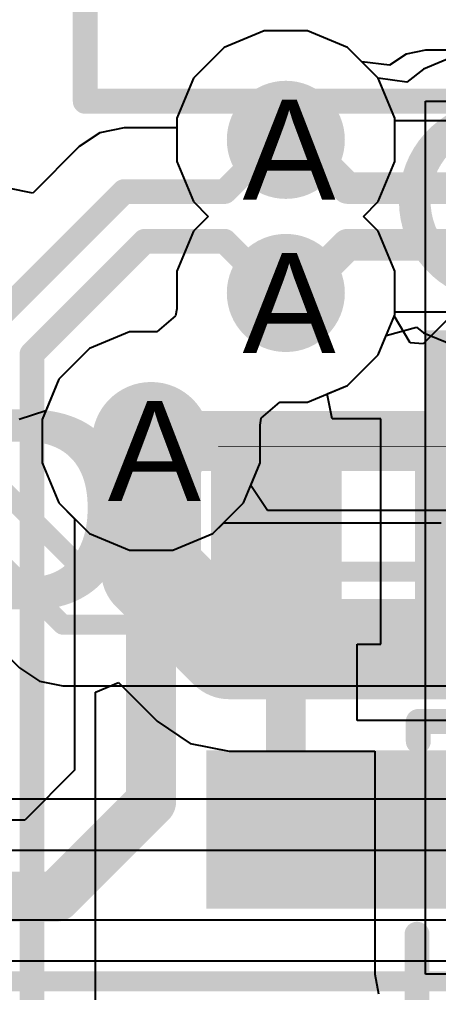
# Model space of a CAD drawing. Header units: inches. Extents: x 0 to 208, y 0 to 213.
# Drawn here: x 2.7004 to 2.7843, y 3.4873 to 3.6819 of the extents above; entities that cross this region are included whole.
import ezdxf

# ---------------------------------------------------------------- set-up
doc = ezdxf.new("R2010")
doc.units = ezdxf.units.IN
doc.header["$MEASUREMENT"] = 0
for name, color, linetype in [('Bottom Layer', 5, 'Continuous'), ('Drill Drawing', 1, 'Continuous'), ('L2_GND1', 16, 'Continuous'), ('L3_SIG1', 76, 'Continuous'), ('L4_PWR', 90, 'Continuous'), ('L5_GND2', 156, 'Continuous'), ('L6_SIG2', 130, 'Continuous'), ('L7_GND3', 216, 'Continuous'), ('Top Layer', 1, 'Continuous'), ('Top Overlay', 2, 'Continuous'), ('Top Paste', 8, 'Continuous'), ('Top Solder', 216, 'Continuous'), ('Via Holes', 16, 'Continuous')]:
    doc.layers.add(name, color=color, linetype=linetype)
doc.styles.add('Arial', font='', dxfattribs={"height": 0.2})
doc.styles.add('Arial_Bold', font='', dxfattribs={"height": 0.2})
doc.styles.get('Arial').set_extended_font_data('Arial')
doc.styles.get('Arial_Bold').set_extended_font_data('Arial', bold=True)

# ---------------------------------------------------------------- blocks, each defined once
blk = doc.blocks.new('SOT_23_5_259')
at = {"layer": 'Top Layer'}
for points in [[(-0.07283, 0.04921), (-0.02953, 0.04921), (-0.02953, 0.02559), (-0.07283, 0.02559)], [(0.02953, 0.04921), (0.07283, 0.04921), (0.07283, 0.02559), (0.02953, 0.02559)], [(-0.07283, 0.01181), (-0.02953, 0.01181), (-0.02953, -0.01181), (-0.07283, -0.01181)], [(-0.07283, -0.02559), (-0.02953, -0.02559), (-0.02953, -0.04921), (-0.07283, -0.04921)], [(0.02953, -0.02559), (0.07283, -0.02559), (0.07283, -0.04921), (0.02953, -0.04921)]]:
    blk.add_hatch(color=1, dxfattribs=at).paths.add_polyline_path(points)
at = {"layer": 'Top Paste'}
for points in [[(-0.07283, 0.04921), (-0.02953, 0.04921), (-0.02953, 0.02559), (-0.07283, 0.02559)], [(0.02953, 0.04921), (0.07283, 0.04921), (0.07283, 0.02559), (0.02953, 0.02559)], [(-0.07283, 0.01181), (-0.02953, 0.01181), (-0.02953, -0.01181), (-0.07283, -0.01181)], [(-0.07283, -0.02559), (-0.02953, -0.02559), (-0.02953, -0.04921), (-0.07283, -0.04921)], [(0.02953, -0.02559), (0.07283, -0.02559), (0.07283, -0.04921), (0.02953, -0.04921)]]:
    blk.add_hatch(color=8, dxfattribs=at).paths.add_polyline_path(points)
at = {"layer": 'Top Solder'}
for points in [[(-0.07683, 0.05321), (-0.02553, 0.05321), (-0.02553, 0.02159), (-0.07683, 0.02159)], [(0.02553, 0.05321), (0.07683, 0.05321), (0.07683, 0.02159), (0.02553, 0.02159)], [(-0.07683, 0.01581), (-0.02553, 0.01581), (-0.02553, -0.01581), (-0.07683, -0.01581)], [(-0.07683, -0.02159), (-0.02553, -0.02159), (-0.02553, -0.05321), (-0.07683, -0.05321)], [(0.02553, -0.02159), (0.07683, -0.02159), (0.07683, -0.05321), (0.02553, -0.05321)]]:
    blk.add_hatch(color=216, dxfattribs=at).paths.add_polyline_path(points)
at = {"layer": 'Top Overlay'}
for points in [[(0.03439, 0.059, 0.005, 0.005, 0), (-0.03461, 0.059, 0.005, 0.005, 0)], [(-0.03461, 0.059, 0.005, 0.005, 0), (-0.03461, 0.05506, 0.005, 0.005, 0)], [(0.03439, 0.059, 0.005, 0.005, 0), (0.03439, 0.05506, 0.005, 0.005, 0)], [(-0.079, 0.037, 0.005, 0.005, 0), (-0.084, 0.042, 0.005, 0.005, 0)], [(-0.084, 0.042, 0.005, 0.005, 0), (-0.084, 0.032, 0.005, 0.005, 0)], [(-0.079, 0.037, 0.005, 0.005, 0), (-0.084, 0.032, 0.005, 0.005, 0)], [(0.03465, 0.01732, 0.005, 0.005, 0), (0.03465, -0.01646, 0.005, 0.005, 0)], [(-0.03461, -0.05506, 0.005, 0.005, 0), (-0.03461, -0.059, 0.005, 0.005, 0)], [(0.03439, -0.05506, 0.005, 0.005, 0), (0.03439, -0.059, 0.005, 0.005, 0)], [(0.03439, -0.059, 0.005, 0.005, 0), (-0.03461, -0.059, 0.005, 0.005, 0)]]:
    blk.add_lwpolyline(points, format="xyseb", dxfattribs=at)
for points in [[(-0.03586, 0.059, 0.0025, 0.0025, 1), (-0.03336, 0.059, 0.0025, 0.0025, 1)], [(-0.03586, 0.059, 0.0025, 0.0025, 1), (-0.03336, 0.059, 0.0025, 0.0025, 1)], [(0.03314, 0.059, 0.0025, 0.0025, 1), (0.03564, 0.059, 0.0025, 0.0025, 1)], [(0.03314, 0.059, 0.0025, 0.0025, 1), (0.03564, 0.059, 0.0025, 0.0025, 1)], [(-0.03586, 0.05506, 0.0025, 0.0025, 1), (-0.03336, 0.05506, 0.0025, 0.0025, 1)], [(0.03314, 0.05506, 0.0025, 0.0025, 1), (0.03564, 0.05506, 0.0025, 0.0025, 1)], [(-0.08525, 0.042, 0.0025, 0.0025, 1), (-0.08275, 0.042, 0.0025, 0.0025, 1)], [(-0.08525, 0.042, 0.0025, 0.0025, 1), (-0.08275, 0.042, 0.0025, 0.0025, 1)], [(-0.08025, 0.037, 0.0025, 0.0025, 1), (-0.07775, 0.037, 0.0025, 0.0025, 1)], [(-0.08025, 0.037, 0.0025, 0.0025, 1), (-0.07775, 0.037, 0.0025, 0.0025, 1)], [(-0.08525, 0.032, 0.0025, 0.0025, 1), (-0.08275, 0.032, 0.0025, 0.0025, 1)], [(-0.08525, 0.032, 0.0025, 0.0025, 1), (-0.08275, 0.032, 0.0025, 0.0025, 1)], [(0.0334, 0.01732, 0.0025, 0.0025, 1), (0.0359, 0.01732, 0.0025, 0.0025, 1)], [(0.0334, -0.01646, 0.0025, 0.0025, 1), (0.0359, -0.01646, 0.0025, 0.0025, 1)], [(-0.03586, -0.05506, 0.0025, 0.0025, 1), (-0.03336, -0.05506, 0.0025, 0.0025, 1)], [(0.03314, -0.05506, 0.0025, 0.0025, 1), (0.03564, -0.05506, 0.0025, 0.0025, 1)], [(-0.03586, -0.059, 0.0025, 0.0025, 1), (-0.03336, -0.059, 0.0025, 0.0025, 1)], [(-0.03586, -0.059, 0.0025, 0.0025, 1), (-0.03336, -0.059, 0.0025, 0.0025, 1)], [(0.03314, -0.059, 0.0025, 0.0025, 1), (0.03564, -0.059, 0.0025, 0.0025, 1)], [(0.03314, -0.059, 0.0025, 0.0025, 1), (0.03564, -0.059, 0.0025, 0.0025, 1)]]:
    blk.add_lwpolyline(points, format="xyseb", close=True, dxfattribs=at)
blk = doc.blocks.new('RES_0402_269')
at = {"layer": 'Top Layer'}
for points in [[(-0.0275, -0.0125), (-0.0275, 0.0125), (-0.0095, 0.0125), (-0.0095, -0.0125)], [(0.0095, -0.0125), (0.0095, 0.0125), (0.0275, 0.0125), (0.0275, -0.0125)]]:
    blk.add_hatch(color=1, dxfattribs=at).paths.add_polyline_path(points)
at = {"layer": 'Top Paste'}
for points in [[(-0.0275, -0.0125), (-0.0275, 0.0125), (-0.0095, 0.0125), (-0.0095, -0.0125)], [(0.0095, -0.0125), (0.0095, 0.0125), (0.0275, 0.0125), (0.0275, -0.0125)]]:
    blk.add_hatch(color=8, dxfattribs=at).paths.add_polyline_path(points)
at = {"layer": 'Top Solder'}
for points in [[(-0.02967, -0.01467), (-0.02967, 0.01466), (-0.00733, 0.01466), (-0.00733, -0.01467)], [(0.00733, -0.01467), (0.00733, 0.01466), (0.02967, 0.01466), (0.02967, -0.01467)]]:
    blk.add_hatch(color=216, dxfattribs=at).paths.add_polyline_path(points)
at = {"layer": 'Top Overlay'}
for points in [[(0.031, 0.016, 0.005, 0.005, 0), (-0.031, 0.016, 0.005, 0.005, 0)], [(-0.031, 0.016, 0.005, 0.005, 0), (-0.031, -0.016, 0.005, 0.005, 0)], [(0.031, 0.016, 0.005, 0.005, 0), (0.031, -0.016, 0.005, 0.005, 0)], [(0.031, -0.016, 0.005, 0.005, 0), (-0.031, -0.016, 0.005, 0.005, 0)], [(0.032, -0.017, 0.000127, 0.000127, 0), (-0.032, -0.017, 0.000127, 0.000127, 0)]]:
    blk.add_lwpolyline(points, format="xyseb", dxfattribs=at)
for points in [[(-0.03225, 0.016, 0.0025, 0.0025, 1), (-0.02975, 0.016, 0.0025, 0.0025, 1)], [(-0.03225, 0.016, 0.0025, 0.0025, 1), (-0.02975, 0.016, 0.0025, 0.0025, 1)], [(0.02975, 0.016, 0.0025, 0.0025, 1), (0.03225, 0.016, 0.0025, 0.0025, 1)], [(0.02975, 0.016, 0.0025, 0.0025, 1), (0.03225, 0.016, 0.0025, 0.0025, 1)], [(-0.03225, -0.016, 0.0025, 0.0025, 1), (-0.02975, -0.016, 0.0025, 0.0025, 1)], [(-0.03225, -0.016, 0.0025, 0.0025, 1), (-0.02975, -0.016, 0.0025, 0.0025, 1)], [(0.02975, -0.016, 0.0025, 0.0025, 1), (0.03225, -0.016, 0.0025, 0.0025, 1)], [(0.02975, -0.016, 0.0025, 0.0025, 1), (0.03225, -0.016, 0.0025, 0.0025, 1)], [(-0.03203, -0.017, 0.0000635, 0.0000635, 1), (-0.03197, -0.017, 0.0000635, 0.0000635, 1)], [(0.03197, -0.017, 0.0000635, 0.0000635, 1), (0.03203, -0.017, 0.0000635, 0.0000635, 1)]]:
    blk.add_lwpolyline(points, format="xyseb", close=True, dxfattribs=at)
blk = doc.blocks.new('UEA1112C_8HS6_4F_527')
at = {"layer": 'Top Overlay'}
for points in [[(0.26772, 0.17756, 0.005, 0.005, 0), (-0.26772, 0.17756, 0.005, 0.005, 0)], [(0.26772, 0.17756, 0.005, 0.005, 0), (0.26772, 0.15928, 0.005, 0.005, 0)]]:
    blk.add_lwpolyline(points, format="xyseb", dxfattribs=at)
for points in [[(0.26647, 0.17756, 0.0025, 0.0025, 1), (0.26897, 0.17756, 0.0025, 0.0025, 1)], [(0.26647, 0.17756, 0.0025, 0.0025, 1), (0.26897, 0.17756, 0.0025, 0.0025, 1)], [(0.26647, 0.15928, 0.0025, 0.0025, 1), (0.26897, 0.15928, 0.0025, 0.0025, 1)]]:
    blk.add_lwpolyline(points, format="xyseb", close=True, dxfattribs=at)

msp = doc.modelspace()

# ---------------------------------------------------------------- hatches: boundary and pattern name
at = {"layer": 'Bottom Layer'}
h = msp.add_hatch(color=5, dxfattribs=at)
edge = h.paths.add_edge_path()
edge.add_arc((2.75375, 3.65785), 0.01181, 0, 360)
h = msp.add_hatch(color=5, dxfattribs=at)
edge = h.paths.add_edge_path()
edge.add_arc((2.75375, 3.62723), 0.01181, 0, 360)
h = msp.add_hatch(color=5, dxfattribs=at)
edge = h.paths.add_edge_path()
edge.add_arc((2.72679, 3.59762), 0.01181, 0, 360)
at = {"layer": 'L2_GND1'}
h = msp.add_hatch(color=16, dxfattribs=at)
edge = h.paths.add_edge_path()
edge.add_arc((2.75375, 3.65785), 0.01181, 0, 360)
h = msp.add_hatch(color=16, dxfattribs=at)
edge = h.paths.add_edge_path()
edge.add_arc((2.75375, 3.62723), 0.01181, 0, 360)
h = msp.add_hatch(color=16, dxfattribs=at)
edge = h.paths.add_edge_path()
edge.add_arc((2.72679, 3.59762), 0.01181, 0, 360)
at = {"layer": 'L3_SIG1'}
h = msp.add_hatch(color=76, dxfattribs=at)
edge = h.paths.add_edge_path()
edge.add_arc((2.75375, 3.65785), 0.01181, 0, 360)
h = msp.add_hatch(color=76, dxfattribs=at)
edge = h.paths.add_edge_path()
edge.add_arc((2.75375, 3.62723), 0.01181, 0, 360)
h = msp.add_hatch(color=76, dxfattribs=at)
edge = h.paths.add_edge_path()
edge.add_arc((2.72679, 3.59762), 0.01181, 0, 360)
at = {"layer": 'L4_PWR'}
h = msp.add_hatch(color=90, dxfattribs=at)
edge = h.paths.add_edge_path()
edge.add_arc((2.75375, 3.65785), 0.01181, 0, 360)
h = msp.add_hatch(color=90, dxfattribs=at)
edge = h.paths.add_edge_path()
edge.add_arc((2.75375, 3.62723), 0.01181, 0, 360)
h = msp.add_hatch(color=90, dxfattribs=at)
edge = h.paths.add_edge_path()
edge.add_arc((2.72679, 3.59762), 0.01181, 0, 360)
at = {"layer": 'L5_GND2'}
h = msp.add_hatch(color=156, dxfattribs=at)
edge = h.paths.add_edge_path()
edge.add_arc((2.75375, 3.65785), 0.01181, 0, 360)
h = msp.add_hatch(color=156, dxfattribs=at)
edge = h.paths.add_edge_path()
edge.add_arc((2.75375, 3.62723), 0.01181, 0, 360)
h = msp.add_hatch(color=156, dxfattribs=at)
edge = h.paths.add_edge_path()
edge.add_arc((2.72679, 3.59762), 0.01181, 0, 360)
at = {"layer": 'L6_SIG2'}
h = msp.add_hatch(color=130, dxfattribs=at)
edge = h.paths.add_edge_path()
edge.add_arc((2.75375, 3.65785), 0.01181, 0, 360)
h = msp.add_hatch(color=130, dxfattribs=at)
edge = h.paths.add_edge_path()
edge.add_arc((2.75375, 3.62723), 0.01181, 0, 360)
h = msp.add_hatch(color=130, dxfattribs=at)
edge = h.paths.add_edge_path()
edge.add_arc((2.72679, 3.59762), 0.01181, 0, 360)
at = {"layer": 'L7_GND3'}
h = msp.add_hatch(color=216, dxfattribs=at)
edge = h.paths.add_edge_path()
edge.add_arc((2.75375, 3.65785), 0.01181, 0, 360)
h = msp.add_hatch(color=216, dxfattribs=at)
edge = h.paths.add_edge_path()
edge.add_arc((2.75375, 3.62723), 0.01181, 0, 360)
h = msp.add_hatch(color=216, dxfattribs=at)
edge = h.paths.add_edge_path()
edge.add_arc((2.72679, 3.59762), 0.01181, 0, 360)
at = {"layer": 'Top Layer'}
h = msp.add_hatch(color=1, dxfattribs=at)
edge = h.paths.add_edge_path()
edge.add_arc((2.75375, 3.65785), 0.01181, 0, 360)
h = msp.add_hatch(color=1, dxfattribs=at)
edge = h.paths.add_edge_path()
edge.add_arc((2.75375, 3.62723), 0.01181, 0, 360)
msp.add_hatch(color=1, dxfattribs=at).paths.add_polyline_path([(2.78175, 3.56704), (2.84817, 3.56704), (2.84817, 3.61974), (2.78175, 3.61974)])
h = msp.add_hatch(color=1, dxfattribs=at)
edge = h.paths.add_edge_path()
edge.add_arc((2.72679, 3.59762), 0.01181, 0, 360)
at = {"layer": 'Via Holes'}
h = msp.add_hatch(color=7, dxfattribs=at)
edge = h.paths.add_edge_path()
edge.add_arc((2.75375, 3.65785), 0.00591, 0, 360)
h = msp.add_hatch(color=7, dxfattribs=at)
edge = h.paths.add_edge_path()
edge.add_arc((2.75375, 3.62723), 0.00591, 0, 360)
h = msp.add_hatch(color=7, dxfattribs=at)
edge = h.paths.add_edge_path()
edge.add_arc((2.72679, 3.59762), 0.00591, 0, 360)

# ---------------------------------------------------------------- linework, layer by layer
at = {"layer": 'Bottom Layer'}
for p, q in [((2.74941, 3.67966), (2.7414, 3.67634)), ((2.75809, 3.67966), (2.74941, 3.67966)), ((2.76611, 3.67634), (2.75809, 3.67966)), ((2.7414, 3.67634), (2.73526, 3.67021)), ((2.77224, 3.67021), (2.76611, 3.67634)), ((2.78867, 3.67502), (2.78133, 3.67198)), ((2.78133, 3.67198), (2.77799, 3.66941)), ((2.73526, 3.67021), (2.73194, 3.66219)), ((2.77799, 3.66941), (2.77224, 3.67021)), ((2.73194, 3.66219), (2.73194, 3.65351)), ((2.73194, 3.65351), (2.73526, 3.6455)), ((2.73526, 3.6455), (2.73822, 3.64254)), ((2.73822, 3.64254), (2.73526, 3.63959)), ((2.73526, 3.63959), (2.73194, 3.63157)), ((2.73194, 3.63157), (2.73194, 3.62405)), ((2.73194, 3.62405), (2.7317, 3.62268)), ((2.7317, 3.62268), (2.72796, 3.61943)), ((2.72245, 3.61943), (2.71443, 3.61611)), ((2.72796, 3.61943), (2.72245, 3.61943)), ((2.77384, 3.61874), (2.77993, 3.62037)), ((2.77993, 3.62037), (2.78133, 3.61929)), ((2.78133, 3.61929), (2.78867, 3.61625)), ((2.77224, 3.61488), (2.77384, 3.61874)), ((2.71443, 3.61611), (2.7083, 3.60997)), ((2.76611, 3.60874), (2.77224, 3.61488)), ((2.7083, 3.60997), (2.70498, 3.60196)), ((2.75809, 3.60542), (2.76611, 3.60874)), ((2.74884, 3.60217), (2.75257, 3.60542)), ((2.75257, 3.60542), (2.75809, 3.60542)), ((2.70498, 3.60196), (2.70498, 3.59328)), ((2.7486, 3.6008), (2.74884, 3.60217)), ((2.7486, 3.59328), (2.7486, 3.6008)), ((2.70498, 3.59328), (2.7083, 3.58526)), ((2.74528, 3.58526), (2.7486, 3.59328)), ((2.7083, 3.58526), (2.71443, 3.57913)), ((2.73914, 3.57913), (2.74528, 3.58526)), ((2.71443, 3.57913), (2.72245, 3.57581)), ((2.73112, 3.57581), (2.73914, 3.57913)), ((2.72245, 3.57581), (2.73112, 3.57581))]:
    msp.add_line(p, q, dxfattribs=at)
for points in [[(2.77955, 3.64563, 0.00633, 0.00633, -0.414214), (2.79654, 3.66263, 0.00633, 0.00633, 0)], [(2.77955, 3.64563, 0.00633, 0.00633, 0), (2.77955, 3.64563, 0.00633, 0.00633, 0)], [(2.79654, 3.62864, 0.00633, 0.00633, -0.414214), (2.77955, 3.64563, 0.00633, 0.00633, 0)]]:
    msp.add_lwpolyline(points, format="xyseb", dxfattribs=at)
msp.add_lwpolyline([(2.77797, 3.64563, 0.00316, 0.00316, 1), (2.78113, 3.64563, 0.00316, 0.00316, 1)], format="xyseb", close=True, dxfattribs=at)
msp.add_lwpolyline([(2.77797, 3.64563, 0.00316, 0.00316, 1), (2.78113, 3.64563, 0.00316, 0.00316, 1)], format="xyseb", close=True, dxfattribs=at)
msp.add_lwpolyline([(2.77797, 3.64563, 0.00316, 0.00316, 1), (2.78113, 3.64563, 0.00316, 0.00316, 1)], format="xyseb", close=True, dxfattribs=at)
msp.add_lwpolyline([(2.77797, 3.64563, 0.00316, 0.00316, 1), (2.78113, 3.64563, 0.00316, 0.00316, 1)], format="xyseb", close=True, dxfattribs=at)
at = {"layer": 'L2_GND1'}
for p, q in [((2.74941, 3.67966), (2.7414, 3.67634)), ((2.75809, 3.67966), (2.74941, 3.67966)), ((2.76611, 3.67634), (2.75809, 3.67966)), ((2.7414, 3.67634), (2.73526, 3.67021)), ((2.77224, 3.67021), (2.76611, 3.67634)), ((2.73526, 3.67021), (2.73194, 3.66219)), ((2.77556, 3.66219), (2.77224, 3.67021)), ((2.73194, 3.66219), (2.73194, 3.65351)), ((2.77556, 3.65351), (2.77556, 3.66219)), ((2.73194, 3.65351), (2.73526, 3.6455)), ((2.77224, 3.6455), (2.77556, 3.65351)), ((2.73526, 3.6455), (2.73822, 3.64254)), ((2.76929, 3.64254), (2.77224, 3.6455)), ((2.73822, 3.64254), (2.73526, 3.63959)), ((2.77224, 3.63959), (2.76929, 3.64254)), ((2.73526, 3.63959), (2.73194, 3.63157)), ((2.77556, 3.63157), (2.77224, 3.63959)), ((2.73194, 3.63157), (2.73194, 3.62405)), ((2.77556, 3.62289), (2.77556, 3.63157)), ((2.73194, 3.62405), (2.7317, 3.62268)), ((2.77224, 3.61488), (2.77556, 3.62289)), ((2.7317, 3.62268), (2.72796, 3.61943)), ((2.72245, 3.61943), (2.71443, 3.61611)), ((2.72796, 3.61943), (2.72245, 3.61943)), ((2.71443, 3.61611), (2.7083, 3.60997)), ((2.76611, 3.60874), (2.77224, 3.61488)), ((2.7083, 3.60997), (2.70498, 3.60196)), ((2.75809, 3.60542), (2.76611, 3.60874)), ((2.74884, 3.60217), (2.75257, 3.60542)), ((2.75257, 3.60542), (2.75809, 3.60542)), ((2.70498, 3.60196), (2.70498, 3.59328)), ((2.7486, 3.6008), (2.74884, 3.60217)), ((2.7486, 3.59328), (2.7486, 3.6008)), ((2.70498, 3.59328), (2.7083, 3.58526)), ((2.74528, 3.58526), (2.7486, 3.59328)), ((2.7083, 3.58526), (2.71443, 3.57913)), ((2.73914, 3.57913), (2.74528, 3.58526)), ((2.71443, 3.57913), (2.72245, 3.57581)), ((2.73112, 3.57581), (2.73914, 3.57913)), ((2.72245, 3.57581), (2.73112, 3.57581)), ((2.79593, 3.526), (2.36112, 3.526)), ((2.36112, 3.5158), (2.79483, 3.5158))]:
    msp.add_line(p, q, dxfattribs=at)
at = {"layer": 'L3_SIG1'}
for p, q in [((2.74941, 3.67966), (2.7414, 3.67634)), ((2.75809, 3.67966), (2.74941, 3.67966)), ((2.76611, 3.67634), (2.75809, 3.67966)), ((2.7414, 3.67634), (2.73526, 3.67021)), ((2.76898, 3.67347), (2.76611, 3.67634)), ((2.78173, 3.67575), (2.77783, 3.67497)), ((2.80412, 3.67575), (2.78173, 3.67575)), ((2.77783, 3.67497), (2.77452, 3.67276)), ((2.77452, 3.67276), (2.76898, 3.67347)), ((2.73526, 3.67021), (2.73194, 3.66219)), ((2.78173, 3.491), (2.78173, 3.66555)), ((2.78173, 3.66555), (3.0463, 3.66555)), ((2.73194, 3.66219), (2.73194, 3.66023)), ((2.72138, 3.66023), (2.71652, 3.65926)), ((2.73194, 3.66023), (2.72138, 3.66023)), ((2.71652, 3.65926), (2.71239, 3.65651)), ((2.71239, 3.65651), (2.70309, 3.64721)), ((2.70309, 3.64721), (2.69819, 3.64818)), ((2.71565, 3.5474), (2.72027, 3.54931)), ((2.72027, 3.54931), (2.728, 3.54158)), ((2.71565, 3.4298), (2.71565, 3.5474)), ((2.728, 3.54158), (2.73462, 3.53716)), ((2.73462, 3.53716), (2.74242, 3.53561)), ((2.74242, 3.53561), (2.77154, 3.53561)), ((2.77154, 3.53561), (2.77154, 3.491)), ((2.77154, 3.491), (2.77231, 3.4871)), ((2.81325, 3.491), (2.78173, 3.491))]:
    msp.add_line(p, q, dxfattribs=at)
for points in [[(2.74152, 3.64751, 0.00494, 0.00494, 0), (2.75186, 3.65785, 0.00494, 0.00494, 0)], [(2.75186, 3.65785, 0.00494, 0.00494, 0), (2.75375, 3.65785, 0.00494, 0.00494, 0)], [(2.69299, 3.61912, 0.00494, 0.00494, 0), (2.72138, 3.64751, 0.00494, 0.00494, 0)], [(2.72138, 3.64751, 0.00494, 0.00494, 0), (2.74152, 3.64751, 0.00494, 0.00494, 0)], [(2.70293, 3.615, 0.00494, 0.00494, 0), (2.7255, 3.63757, 0.00494, 0.00494, 0)], [(2.7255, 3.63757, 0.00494, 0.00494, 0), (2.74152, 3.63757, 0.00494, 0.00494, 0)], [(2.74152, 3.63757, 0.00494, 0.00494, 0), (2.75186, 3.62723, 0.00494, 0.00494, 0)], [(2.75186, 3.62723, 0.00494, 0.00494, 0), (2.75375, 3.62723, 0.00494, 0.00494, 0)], [(2.70293, 3.42453, 0.00494, 0.00494, 0), (2.70293, 3.615, 0.00494, 0.00494, 0)], [(2.72679, 3.57163, 0.02, 0.02, 0), (2.72679, 3.59762, 0.02, 0.02, 0)], [(2.72679, 3.57163, 0.02, 0.02, 0), (2.74242, 3.556, 0.02, 0.02, 0)], [(2.74242, 3.556, 0.02, 0.02, 0), (2.84354, 3.556, 0.02, 0.02, 0)]]:
    msp.add_lwpolyline(points, format="xyseb", dxfattribs=at)
for points in [[(2.75062, 3.65785, 0.00247, 0.00247, 1), (2.75309, 3.65785, 0.00247, 0.00247, 1)], [(2.75062, 3.65785, 0.00247, 0.00247, 1), (2.75309, 3.65785, 0.00247, 0.00247, 1)], [(2.75252, 3.65785, 0.00247, 0.00247, 1), (2.75499, 3.65785, 0.00247, 0.00247, 1)], [(2.72015, 3.64751, 0.00247, 0.00247, 1), (2.72262, 3.64751, 0.00247, 0.00247, 1)], [(2.72015, 3.64751, 0.00247, 0.00247, 1), (2.72262, 3.64751, 0.00247, 0.00247, 1)], [(2.74028, 3.64751, 0.00247, 0.00247, 1), (2.74275, 3.64751, 0.00247, 0.00247, 1)], [(2.74028, 3.64751, 0.00247, 0.00247, 1), (2.74275, 3.64751, 0.00247, 0.00247, 1)], [(2.72427, 3.63757, 0.00247, 0.00247, 1), (2.72674, 3.63757, 0.00247, 0.00247, 1)], [(2.72427, 3.63757, 0.00247, 0.00247, 1), (2.72674, 3.63757, 0.00247, 0.00247, 1)], [(2.74028, 3.63757, 0.00247, 0.00247, 1), (2.74275, 3.63757, 0.00247, 0.00247, 1)], [(2.74028, 3.63757, 0.00247, 0.00247, 1), (2.74275, 3.63757, 0.00247, 0.00247, 1)], [(2.75062, 3.62723, 0.00247, 0.00247, 1), (2.75309, 3.62723, 0.00247, 0.00247, 1)], [(2.75062, 3.62723, 0.00247, 0.00247, 1), (2.75309, 3.62723, 0.00247, 0.00247, 1)], [(2.75252, 3.62723, 0.00247, 0.00247, 1), (2.75499, 3.62723, 0.00247, 0.00247, 1)], [(2.7017, 3.615, 0.00247, 0.00247, 1), (2.70417, 3.615, 0.00247, 0.00247, 1)], [(2.7017, 3.615, 0.00247, 0.00247, 1), (2.70417, 3.615, 0.00247, 0.00247, 1)], [(2.72179, 3.59762, 0.01, 0.01, 1), (2.73179, 3.59762, 0.01, 0.01, 1)], [(2.72179, 3.57163, 0.01, 0.01, 1), (2.73179, 3.57163, 0.01, 0.01, 1)], [(2.72179, 3.57163, 0.01, 0.01, 1), (2.73179, 3.57163, 0.01, 0.01, 1)], [(2.73742, 3.556, 0.01, 0.01, 1), (2.74742, 3.556, 0.01, 0.01, 1)], [(2.73742, 3.556, 0.01, 0.01, 1), (2.74742, 3.556, 0.01, 0.01, 1)]]:
    msp.add_lwpolyline(points, format="xyseb", close=True, dxfattribs=at)
at = {"layer": 'L4_PWR'}
for p, q in [((2.74941, 3.67966), (2.7414, 3.67634)), ((2.75809, 3.67966), (2.74941, 3.67966)), ((2.76611, 3.67634), (2.75809, 3.67966)), ((2.7414, 3.67634), (2.73526, 3.67021)), ((2.77224, 3.67021), (2.76611, 3.67634)), ((2.73526, 3.67021), (2.73194, 3.66219)), ((2.77556, 3.66219), (2.77224, 3.67021)), ((2.73194, 3.66219), (2.73194, 3.65351)), ((2.77556, 3.65351), (2.77556, 3.66219)), ((2.73194, 3.65351), (2.73526, 3.6455)), ((2.77224, 3.6455), (2.77556, 3.65351)), ((2.73526, 3.6455), (2.73822, 3.64254)), ((2.76929, 3.64254), (2.77224, 3.6455)), ((2.73822, 3.64254), (2.73526, 3.63959)), ((2.77224, 3.63959), (2.76929, 3.64254)), ((2.73526, 3.63959), (2.73194, 3.63157)), ((2.77556, 3.63157), (2.77224, 3.63959)), ((2.73194, 3.63157), (2.73194, 3.62405)), ((2.77556, 3.62289), (2.77556, 3.63157)), ((2.73194, 3.62405), (2.7317, 3.62268)), ((2.77224, 3.61488), (2.77556, 3.62289)), ((2.7317, 3.62268), (2.72796, 3.61943)), ((2.72245, 3.61943), (2.71443, 3.61611)), ((2.72796, 3.61943), (2.72245, 3.61943)), ((2.71443, 3.61611), (2.7083, 3.60997)), ((2.76611, 3.60874), (2.77224, 3.61488)), ((2.7083, 3.60997), (2.70498, 3.60196)), ((2.75809, 3.60542), (2.76611, 3.60874)), ((2.74884, 3.60217), (2.75257, 3.60542)), ((2.75257, 3.60542), (2.75809, 3.60542)), ((2.70498, 3.60196), (2.70498, 3.59328)), ((2.7486, 3.6008), (2.74884, 3.60217)), ((2.7486, 3.59328), (2.7486, 3.6008)), ((2.70498, 3.59328), (2.7083, 3.58526)), ((2.74528, 3.58526), (2.7486, 3.59328)), ((2.7083, 3.58526), (2.71443, 3.57913)), ((2.73914, 3.57913), (2.74528, 3.58526)), ((2.71443, 3.57913), (2.72245, 3.57581)), ((2.73112, 3.57581), (2.73914, 3.57913)), ((2.72245, 3.57581), (2.73112, 3.57581))]:
    msp.add_line(p, q, dxfattribs=at)
at = {"layer": 'L5_GND2'}
for p, q in [((2.74941, 3.67966), (2.7414, 3.67634)), ((2.75809, 3.67966), (2.74941, 3.67966)), ((2.76611, 3.67634), (2.75809, 3.67966)), ((2.7414, 3.67634), (2.73526, 3.67021)), ((2.77224, 3.67021), (2.76611, 3.67634)), ((2.73526, 3.67021), (2.73194, 3.66219)), ((2.77556, 3.66219), (2.77224, 3.67021)), ((2.73194, 3.66219), (2.73194, 3.65351)), ((2.77556, 3.65351), (2.77556, 3.66219)), ((2.73194, 3.65351), (2.73526, 3.6455)), ((2.77224, 3.6455), (2.77556, 3.65351)), ((2.73526, 3.6455), (2.73822, 3.64254)), ((2.76929, 3.64254), (2.77224, 3.6455)), ((2.73822, 3.64254), (2.73526, 3.63959)), ((2.77224, 3.63959), (2.76929, 3.64254)), ((2.73526, 3.63959), (2.73194, 3.63157)), ((2.77556, 3.63157), (2.77224, 3.63959)), ((2.73194, 3.63157), (2.73194, 3.62405)), ((2.77556, 3.62289), (2.77556, 3.63157)), ((2.73194, 3.62405), (2.7317, 3.62268)), ((2.77224, 3.61488), (2.77556, 3.62289)), ((2.7317, 3.62268), (2.72796, 3.61943)), ((2.72245, 3.61943), (2.71443, 3.61611)), ((2.72796, 3.61943), (2.72245, 3.61943)), ((2.71443, 3.61611), (2.7083, 3.60997)), ((2.76611, 3.60874), (2.77224, 3.61488)), ((2.7083, 3.60997), (2.70569, 3.60368)), ((2.75809, 3.60542), (2.76611, 3.60874)), ((2.74884, 3.60217), (2.75257, 3.60542)), ((2.75257, 3.60542), (2.75809, 3.60542)), ((2.70569, 3.60368), (2.70036, 3.60195)), ((2.64936, 3.60335), (2.70045, 3.55226)), ((2.7486, 3.6008), (2.74884, 3.60217)), ((2.7486, 3.59328), (2.7486, 3.6008)), ((2.74672, 3.58875), (2.7486, 3.59328)), ((2.75006, 3.58375), (2.74672, 3.58875)), ((3.35348, 3.58375), (2.75006, 3.58375)), ((2.70045, 3.55226), (2.70442, 3.54961)), ((2.70442, 3.54961), (2.7091, 3.54868)), ((2.7091, 3.54868), (3.34402, 3.54868)), ((2.79643, 3.50184), (2.45746, 3.50184))]:
    msp.add_line(p, q, dxfattribs=at)
for points in [[(2.66861, 3.61639, 0.004, 0.004, 0), (2.71349, 3.57151, 0.004, 0.004, 0)], [(2.65801, 3.612, 0.004, 0.004, 0), (2.7091, 3.56091, 0.004, 0.004, 0)], [(2.71349, 3.57151, 0.004, 0.004, 0), (3.35348, 3.57151, 0.004, 0.004, 0)], [(2.7091, 3.56091, 0.004, 0.004, 0), (3.34909, 3.56091, 0.004, 0.004, 0)], [(2.45239, 3.4896, 0.004, 0.004, 0), (2.89558, 3.4896, 0.004, 0.004, 0)]]:
    msp.add_lwpolyline(points, format="xyseb", dxfattribs=at)
for points in [[(2.71249, 3.57151, 0.002, 0.002, 1), (2.71449, 3.57151, 0.002, 0.002, 1)], [(2.71249, 3.57151, 0.002, 0.002, 1), (2.71449, 3.57151, 0.002, 0.002, 1)], [(2.7081, 3.56091, 0.002, 0.002, 1), (2.7101, 3.56091, 0.002, 0.002, 1)], [(2.7081, 3.56091, 0.002, 0.002, 1), (2.7101, 3.56091, 0.002, 0.002, 1)]]:
    msp.add_lwpolyline(points, format="xyseb", close=True, dxfattribs=at)
at = {"layer": 'L6_SIG2'}
for p, q in [((2.74941, 3.67966), (2.7414, 3.67634)), ((2.75809, 3.67966), (2.74941, 3.67966)), ((2.76611, 3.67634), (2.75809, 3.67966)), ((2.7414, 3.67634), (2.73526, 3.67021)), ((2.77224, 3.67021), (2.76611, 3.67634)), ((2.73526, 3.67021), (2.73194, 3.66219)), ((2.77556, 3.66219), (2.77224, 3.67021)), ((2.73194, 3.66219), (2.73194, 3.65351)), ((2.77556, 3.65351), (2.77556, 3.66219)), ((2.73194, 3.65351), (2.73526, 3.6455)), ((2.77224, 3.6455), (2.77556, 3.65351)), ((2.73526, 3.6455), (2.73822, 3.64254)), ((2.76929, 3.64254), (2.77224, 3.6455)), ((2.73822, 3.64254), (2.73526, 3.63959)), ((2.77224, 3.63959), (2.76929, 3.64254)), ((2.73526, 3.63959), (2.73194, 3.63157)), ((2.77556, 3.63157), (2.77224, 3.63959)), ((2.73194, 3.63157), (2.73194, 3.62405)), ((2.77556, 3.62289), (2.77556, 3.63157)), ((2.79283, 3.62867), (2.7812, 3.61704)), ((2.73194, 3.62405), (2.7317, 3.62268)), ((2.77545, 3.62263), (2.77556, 3.62289)), ((2.7317, 3.62268), (2.72796, 3.61943)), ((2.77866, 3.61729), (2.77545, 3.62263)), ((2.72245, 3.61943), (2.71443, 3.61611)), ((2.72796, 3.61943), (2.72245, 3.61943)), ((2.7812, 3.61704), (2.77866, 3.61729)), ((2.71443, 3.61611), (2.7083, 3.60997)), ((2.7083, 3.60997), (2.70498, 3.60196)), ((2.70498, 3.60196), (2.70498, 3.59328)), ((2.70498, 3.59328), (2.7083, 3.58526)), ((2.7083, 3.58526), (2.71443, 3.57913)), ((2.73914, 3.57913), (2.74132, 3.5813)), ((2.74132, 3.5813), (2.78485, 3.5813)), ((2.71443, 3.57913), (2.72245, 3.57581)), ((2.73112, 3.57581), (2.73914, 3.57913)), ((2.72245, 3.57581), (2.73112, 3.57581)), ((2.80786, 3.49362), (2.69222, 3.49362))]:
    msp.add_line(p, q, dxfattribs=at)
for points in [[(2.78485, 3.59762, 0.012, 0.012, 0), (2.80436, 3.61713, 0.012, 0.012, 0)], [(2.72679, 3.59762, 0.012, 0.012, 0), (2.78485, 3.59762, 0.012, 0.012, 0)]]:
    msp.add_lwpolyline(points, format="xyseb", dxfattribs=at)
for points in [[(2.72379, 3.59762, 0.006, 0.006, 1), (2.72979, 3.59762, 0.006, 0.006, 1)], [(2.78185, 3.59762, 0.006, 0.006, 1), (2.78785, 3.59762, 0.006, 0.006, 1)], [(2.78185, 3.59762, 0.006, 0.006, 1), (2.78785, 3.59762, 0.006, 0.006, 1)]]:
    msp.add_lwpolyline(points, format="xyseb", close=True, dxfattribs=at)
at = {"layer": 'L7_GND3'}
for p, q in [((2.74941, 3.67966), (2.7414, 3.67634)), ((2.75809, 3.67966), (2.74941, 3.67966)), ((2.76611, 3.67634), (2.75809, 3.67966)), ((2.7414, 3.67634), (2.73526, 3.67021)), ((2.77224, 3.67021), (2.76611, 3.67634)), ((2.73526, 3.67021), (2.73194, 3.66219)), ((2.77556, 3.66219), (2.77224, 3.67021)), ((2.73194, 3.66219), (2.73194, 3.65351)), ((2.77556, 3.65351), (2.77556, 3.66219)), ((2.73194, 3.65351), (2.73526, 3.6455)), ((2.77224, 3.6455), (2.77556, 3.65351)), ((2.73526, 3.6455), (2.73822, 3.64254)), ((2.76929, 3.64254), (2.77224, 3.6455)), ((2.73822, 3.64254), (2.73526, 3.63959)), ((2.77224, 3.63959), (2.76929, 3.64254)), ((2.73526, 3.63959), (2.73194, 3.63157)), ((2.77556, 3.63157), (2.77224, 3.63959)), ((2.73194, 3.63157), (2.73194, 3.62405)), ((2.77556, 3.62289), (2.77556, 3.63157)), ((2.73194, 3.62405), (2.7317, 3.62268)), ((2.77224, 3.61488), (2.77556, 3.62289)), ((2.7317, 3.62268), (2.72796, 3.61943)), ((2.72245, 3.61943), (2.71443, 3.61611)), ((2.72796, 3.61943), (2.72245, 3.61943)), ((2.71443, 3.61611), (2.7083, 3.60997)), ((2.76611, 3.60874), (2.77224, 3.61488)), ((2.7083, 3.60997), (2.70498, 3.60196)), ((2.75809, 3.60542), (2.76611, 3.60874)), ((2.74884, 3.60217), (2.75257, 3.60542)), ((2.75257, 3.60542), (2.75809, 3.60542)), ((2.70498, 3.60196), (2.70498, 3.59328)), ((2.7486, 3.6008), (2.74884, 3.60217)), ((2.7486, 3.59328), (2.7486, 3.6008)), ((2.70498, 3.59328), (2.7083, 3.58526)), ((2.74528, 3.58526), (2.7486, 3.59328)), ((2.7083, 3.58526), (2.71443, 3.57913)), ((2.73914, 3.57913), (2.74528, 3.58526)), ((2.71443, 3.57913), (2.72245, 3.57581)), ((2.73112, 3.57581), (2.73914, 3.57913)), ((2.72245, 3.57581), (2.73112, 3.57581))]:
    msp.add_line(p, q, dxfattribs=at)
at = {"layer": 'Top Layer'}
for p, q in [((2.74941, 3.67966), (2.7414, 3.67634)), ((2.75809, 3.67966), (2.74941, 3.67966)), ((2.76611, 3.67634), (2.75809, 3.67966)), ((2.7414, 3.67634), (2.73526, 3.67021)), ((2.77224, 3.67021), (2.76611, 3.67634)), ((2.73526, 3.67021), (2.73194, 3.66219)), ((2.77556, 3.66219), (2.77224, 3.67021)), ((2.73194, 3.66219), (2.73194, 3.65351)), ((2.77556, 3.66163), (2.77556, 3.66219)), ((2.86618, 3.66163), (2.77556, 3.66163)), ((2.73194, 3.65351), (2.73526, 3.6455)), ((2.73526, 3.6455), (2.73822, 3.64254)), ((2.73822, 3.64254), (2.73526, 3.63959)), ((2.73526, 3.63959), (2.73194, 3.63157)), ((2.73194, 3.63157), (2.73194, 3.62405)), ((2.73194, 3.62405), (2.7317, 3.62268)), ((2.77224, 3.61488), (2.77556, 3.62289)), ((2.77556, 3.62289), (2.77556, 3.62345)), ((2.77556, 3.62345), (2.85593, 3.62345)), ((2.7317, 3.62268), (2.72796, 3.61943)), ((2.72245, 3.61943), (2.71443, 3.61611)), ((2.72796, 3.61943), (2.72245, 3.61943)), ((2.71443, 3.61611), (2.7083, 3.60997)), ((2.76611, 3.60874), (2.77224, 3.61488)), ((2.7083, 3.60997), (2.70498, 3.60196)), ((2.76201, 3.60704), (2.76611, 3.60874)), ((2.763, 3.60204), (2.76201, 3.60704)), ((2.70498, 3.60196), (2.70498, 3.59328)), ((2.77275, 3.60204), (2.763, 3.60204)), ((2.77275, 3.55704), (2.77275, 3.60204)), ((2.70498, 3.59328), (2.7083, 3.58526)), ((2.7083, 3.58526), (2.71149, 3.58207)), ((2.71149, 3.58207), (2.71149, 3.53183)), ((2.76803, 3.54176), (2.76803, 3.55704)), ((2.76803, 3.55704), (2.77275, 3.55704)), ((2.79512, 3.54176), (2.76803, 3.54176)), ((2.71149, 3.53183), (2.70149, 3.52183)), ((2.70149, 3.52183), (2.50655, 3.52183))]:
    msp.add_line(p, q, dxfattribs=at)
for points in [[(2.75375, 3.65785, 0.00633, 0.00633, 0), (2.75646, 3.65785, 0.00633, 0.00633, 0)], [(2.75646, 3.65785, 0.00633, 0.00633, 0), (2.76611, 3.64821, 0.00633, 0.00633, 0)], [(2.76611, 3.64821, 0.00633, 0.00633, 0), (2.86618, 3.64821, 0.00633, 0.00633, 0)], [(2.75646, 3.62723, 0.00633, 0.00633, 0), (2.76611, 3.63688, 0.00633, 0.00633, 0)], [(2.76611, 3.63688, 0.00633, 0.00633, 0), (2.86149, 3.63688, 0.00633, 0.00633, 0)], [(2.75375, 3.62723, 0.00633, 0.00633, 0), (2.75646, 3.62723, 0.00633, 0.00633, 0)], [(2.72679, 3.5255, 0.01, 0.01, 0), (2.72679, 3.59762, 0.01, 0.01, 0)], [(2.75375, 3.52676, 0.008, 0.008, 0), (2.75375, 3.57954, 0.008, 0.008, 0)], [(2.70782, 3.50653, 0.01, 0.01, 0), (2.72679, 3.5255, 0.01, 0.01, 0)], [(2.75375, 3.52676, 0.008, 0.008, 0), (2.76056, 3.51994, 0.008, 0.008, 0)], [(2.76056, 3.51994, 0.008, 0.008, 0), (2.76346, 3.51994, 0.008, 0.008, 0)], [(2.77714, 3.519, 0.008, 0.008, 0), (2.81664, 3.519, 0.008, 0.008, 0)], [(2.47779, 3.50653, 0.01, 0.01, 0), (2.70782, 3.50653, 0.01, 0.01, 0)]]:
    msp.add_lwpolyline(points, format="xyseb", dxfattribs=at)
for points in [[(2.75217, 3.65785, 0.00316, 0.00316, 1), (2.75533, 3.65785, 0.00316, 0.00316, 1)], [(2.75488, 3.65785, 0.00316, 0.00316, 1), (2.75804, 3.65785, 0.00316, 0.00316, 1)], [(2.75488, 3.65785, 0.00316, 0.00316, 1), (2.75804, 3.65785, 0.00316, 0.00316, 1)], [(2.76452, 3.64821, 0.00316, 0.00316, 1), (2.76769, 3.64821, 0.00316, 0.00316, 1)], [(2.76452, 3.64821, 0.00316, 0.00316, 1), (2.76769, 3.64821, 0.00316, 0.00316, 1)], [(2.76452, 3.63688, 0.00316, 0.00316, 1), (2.76769, 3.63688, 0.00316, 0.00316, 1)], [(2.76452, 3.63688, 0.00316, 0.00316, 1), (2.76769, 3.63688, 0.00316, 0.00316, 1)], [(2.75217, 3.62723, 0.00316, 0.00316, 1), (2.75533, 3.62723, 0.00316, 0.00316, 1)], [(2.75488, 3.62723, 0.00316, 0.00316, 1), (2.75804, 3.62723, 0.00316, 0.00316, 1)], [(2.75488, 3.62723, 0.00316, 0.00316, 1), (2.75804, 3.62723, 0.00316, 0.00316, 1)], [(2.72429, 3.59762, 0.005, 0.005, 1), (2.72929, 3.59762, 0.005, 0.005, 1)], [(2.75175, 3.57954, 0.004, 0.004, 1), (2.75575, 3.57954, 0.004, 0.004, 1)], [(2.72429, 3.5255, 0.005, 0.005, 1), (2.72929, 3.5255, 0.005, 0.005, 1)], [(2.72429, 3.5255, 0.005, 0.005, 1), (2.72929, 3.5255, 0.005, 0.005, 1)], [(2.75175, 3.52676, 0.004, 0.004, 1), (2.75575, 3.52676, 0.004, 0.004, 1)], [(2.75175, 3.52676, 0.004, 0.004, 1), (2.75575, 3.52676, 0.004, 0.004, 1)], [(2.75856, 3.51994, 0.004, 0.004, 1), (2.76256, 3.51994, 0.004, 0.004, 1)], [(2.75856, 3.51994, 0.004, 0.004, 1), (2.76256, 3.51994, 0.004, 0.004, 1)], [(2.76146, 3.51994, 0.004, 0.004, 1), (2.76546, 3.51994, 0.004, 0.004, 1)], [(2.77514, 3.519, 0.004, 0.004, 1), (2.77914, 3.519, 0.004, 0.004, 1)], [(2.70532, 3.50653, 0.005, 0.005, 1), (2.71032, 3.50653, 0.005, 0.005, 1)], [(2.70532, 3.50653, 0.005, 0.005, 1), (2.71032, 3.50653, 0.005, 0.005, 1)]]:
    msp.add_lwpolyline(points, format="xyseb", close=True, dxfattribs=at)

# ---------------------------------------------------------------- block references
at = {"rotation": 180}
for name, p in [('UEA1112C_8HS6_4F_527', (2.98134, 3.84311)), ('RES_0402_269', (2.77225, 3.57954)), ('SOT_23_5_259', (2.81465, 3.48254))]:
    msp.add_blockref(name, p, dxfattribs=at)

# ---------------------------------------------------------------- texts
at = {"layer": 'Drill Drawing', "style": 'Arial'}
for p in [(2.74509, 3.64586), (2.74509, 3.61523), (2.71812, 3.58562)]:
    msp.add_text('A', height=0.02, dxfattribs=at).set_placement(p)
at = {"layer": 'Top Overlay', "style": 'Arial_Bold'}
msp.add_text('CT-HPD', height=0.04, dxfattribs=at).set_placement((2.51349, 3.56398))

doc.saveas('drawing.dxf')
